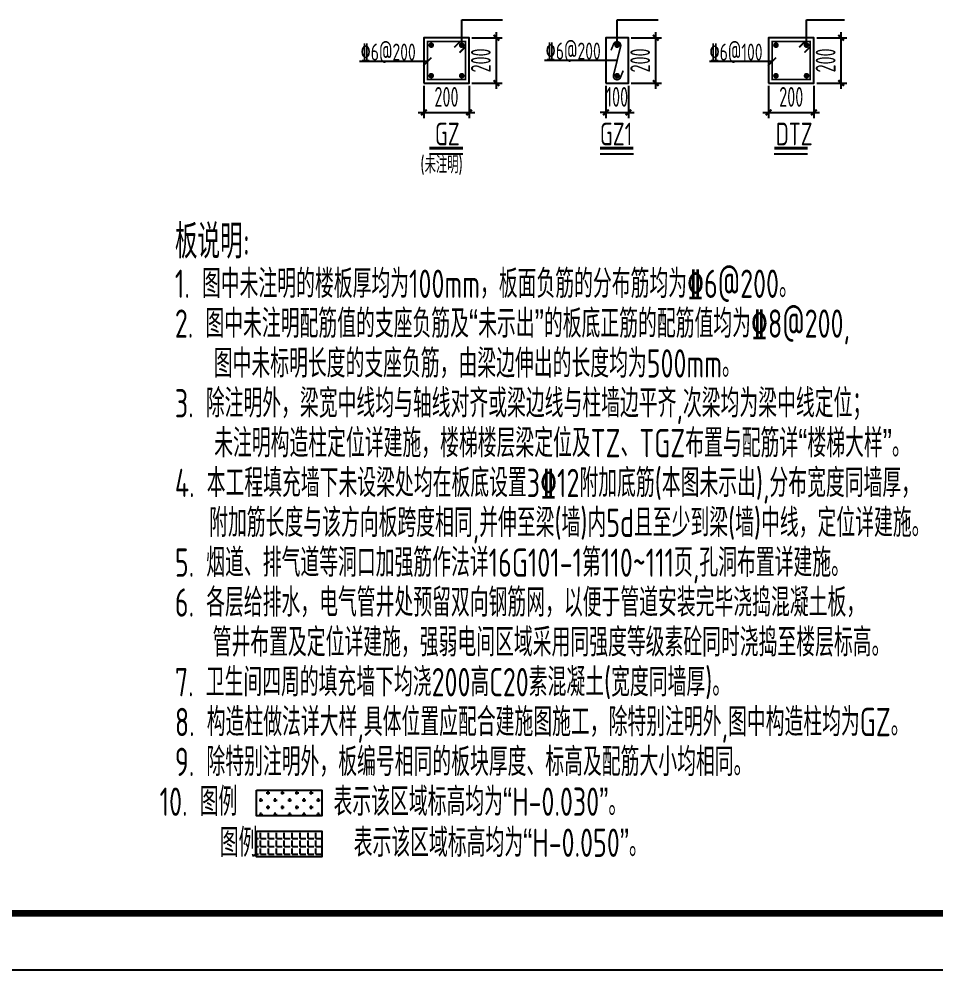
# Model space of a CAD drawing. Extents: x -441005 to 725361, y -182459 to 319313.
# Drawn here: x 202313 to 218507, y 101050 to 117850 of the extents above; entities that cross this region are included whole.
import ezdxf
from ezdxf.enums import TextEntityAlignment as Align

# ---------------------------------------------------------------- set-up
doc = ezdxf.new("R2010")
doc.units = 0
doc.header["$LTSCALE"] = 100
doc.layers.get('0').update_dxf_attribs({"linetype": 'CONTINUOUS'})
doc.layers.get('Defpoints').update_dxf_attribs({"linetype": 'CONTINUOUS'})
for name, color, linetype in [('B板筋标注', 7, 'CONTINUOUS'), ('D大样&索引', 7, 'CONTINUOUS'), ('REIN', 1, 'CONTINUOUS'), ('S说明&图名', 4, 'CONTINUOUS'), ('图框', 7, 'CONTINUOUS')]:
    doc.layers.add(name, color=color, linetype=linetype)
doc.styles.add('TSSD_Dimension', font='tssdeng.shx', dxfattribs={"width": 0.62, "bigfont": '1.shx'})
doc.styles.add('TSSD_Rein', font='Tssdeng.shx', dxfattribs={"width": 0.7, "bigfont": '1.shx'})
doc.dimstyles.new('TSSD_25_100', dxfattribs={"dimtxt": 350, "dimasz": 100, "dimexe": 100, "dimexo": 50, "dimgap": 100, "dimtad": 1, "dimdec": 0, "dimlfac": 0.25, "dimzin": 0, "dimdsep": 46, "dimtxsty": 'TSSD_Dimension', "dimblk": 'ARCHTICK', "dimcen": 0, "dimdle": 100, "dimclrt": 7, "dimadec": 0, "dimazin": 0, "dimtfac": 1, "dimtdec": 0, "dimtix": 1, "dimtmove": 2, "dimatfit": 3, "dimfxl": 0, "dimtolj": 1, "dimtzin": 0, "dimarcsym": 0})

# ---------------------------------------------------------------- blocks, each defined once
blk = doc.blocks.new('A2+1_2')
at = {"layer": '图框'}
blk.add_lwpolyline([(0, 0), (89100, 0), (89100, 42000), (0, 42000)], close=True, dxfattribs=at)
at = {"layer": '图框', "const_width": 120}
blk.add_lwpolyline([(2500, 1000), (88100, 1000), (88100, 41000), (2500, 41000)], close=True, dxfattribs=at)
blk = doc.blocks.new('_ArchTick')
at = {"color": 0, "linetype": 'ByBlock', "const_width": 0.4}
blk.add_lwpolyline([(-0.5, -0.5), (0.5, 0.5)], dxfattribs=at)
blk = doc.blocks.new('*D1803')
at = {"layer": 'Defpoints', "color": 0}
for p in [(212676, 116718), (213076, 116718), (213076, 116199)]:
    blk.add_point(p, dxfattribs=at)
at = {"layer": 'D大样&索引', "color": 0, "lineweight": -2}
for p, q in [((212676, 116668), (212676, 116099)), ((213076, 116668), (213076, 116099)), ((212676, 116199), (212576, 116199)), ((212676, 116199), (213076, 116199)), ((213076, 116199), (213176, 116199))]:
    blk.add_line(p, q, dxfattribs=at)
at = {"layer": 'D大样&索引', "color": 0, "lineweight": -2, "xscale": 100, "yscale": 100, "zscale": 100}
blk.add_blockref('_ArchTick', (212676, 116199), dxfattribs=at)
at = {"layer": 'D大样&索引', "color": 0, "lineweight": -2, "xscale": 100, "yscale": 100, "zscale": 100, "rotation": 180}
blk.add_blockref('_ArchTick', (213076, 116199), dxfattribs=at)
at = {"layer": 'D大样&索引', "color": 7, "insert": (212876, 116474), "char_height": 350, "attachment_point": 5, "style": 'TSSD_Dimension'}
blk.add_mtext('\\A1;100', dxfattribs=at)
blk = doc.blocks.new('*D1804')
at = {"layer": 'Defpoints', "color": 0}
for p in [(213076, 117518), (213558, 117518), (213076, 116718)]:
    blk.add_point(p, dxfattribs=at)
at = {"layer": 'D大样&索引', "color": 0, "lineweight": -2}
for p, q in [((213558, 116618), (213558, 117618)), ((213126, 117518), (213658, 117518)), ((213126, 116718), (213658, 116718))]:
    blk.add_line(p, q, dxfattribs=at)
at = {"layer": 'D大样&索引', "color": 0, "lineweight": -2, "xscale": 100, "yscale": 100, "zscale": 100}
for p, rotation in [((213558, 117518), 90), ((213558, 116718), 270)]:
    blk.add_blockref('_ArchTick', p, dxfattribs=dict(at, rotation=rotation))
at = {"layer": 'D大样&索引', "color": 7, "insert": (213283, 117118), "char_height": 350, "attachment_point": 5, "rotation": 90, "style": 'TSSD_Dimension'}
blk.add_mtext('\\A1;200', dxfattribs=at)
blk = doc.blocks.new('*D1805')
at = {"layer": 'Defpoints', "color": 0}
for p in [(215551, 116718), (216351, 116718), (216351, 116199)]:
    blk.add_point(p, dxfattribs=at)
at = {"layer": 'D大样&索引', "color": 0, "lineweight": -2}
for p, q in [((215551, 116668), (215551, 116099)), ((216351, 116668), (216351, 116099)), ((215451, 116199), (216451, 116199))]:
    blk.add_line(p, q, dxfattribs=at)
at = {"layer": 'D大样&索引', "color": 0, "lineweight": -2, "xscale": 100, "yscale": 100, "zscale": 100, "rotation": 180}
blk.add_blockref('_ArchTick', (215551, 116199), dxfattribs=at)
at = {"layer": 'D大样&索引', "color": 0, "lineweight": -2, "xscale": 100, "yscale": 100, "zscale": 100}
blk.add_blockref('_ArchTick', (216351, 116199), dxfattribs=at)
at = {"layer": 'D大样&索引', "color": 7, "insert": (215951, 116474), "char_height": 350, "attachment_point": 5, "style": 'TSSD_Dimension'}
blk.add_mtext('\\A1;200', dxfattribs=at)
blk = doc.blocks.new('*D1806')
at = {"layer": 'Defpoints', "color": 0}
for p in [(216351, 117518), (216833, 117518), (216351, 116718)]:
    blk.add_point(p, dxfattribs=at)
at = {"layer": 'D大样&索引', "color": 0, "lineweight": -2}
for p, q in [((216833, 116618), (216833, 117618)), ((216401, 117518), (216933, 117518)), ((216401, 116718), (216933, 116718))]:
    blk.add_line(p, q, dxfattribs=at)
at = {"layer": 'D大样&索引', "color": 0, "lineweight": -2, "xscale": 100, "yscale": 100, "zscale": 100}
for p, rotation in [((216833, 117518), 90), ((216833, 116718), 270)]:
    blk.add_blockref('_ArchTick', p, dxfattribs=dict(at, rotation=rotation))
at = {"layer": 'D大样&索引', "color": 7, "insert": (216558, 117118), "char_height": 350, "attachment_point": 5, "rotation": 90, "style": 'TSSD_Dimension'}
blk.add_mtext('\\A1;200', dxfattribs=at)
blk = doc.blocks.new('*D1807')
at = {"layer": 'Defpoints', "color": 0}
for p in [(209462, 116718), (210262, 116718), (210262, 116199)]:
    blk.add_point(p, dxfattribs=at)
at = {"layer": 'D大样&索引', "color": 0, "lineweight": -2}
for p, q in [((209462, 116668), (209462, 116099)), ((210262, 116668), (210262, 116099)), ((209362, 116199), (210362, 116199))]:
    blk.add_line(p, q, dxfattribs=at)
at = {"layer": 'D大样&索引', "color": 0, "lineweight": -2, "xscale": 100, "yscale": 100, "zscale": 100, "rotation": 180}
blk.add_blockref('_ArchTick', (209462, 116199), dxfattribs=at)
at = {"layer": 'D大样&索引', "color": 0, "lineweight": -2, "xscale": 100, "yscale": 100, "zscale": 100}
blk.add_blockref('_ArchTick', (210262, 116199), dxfattribs=at)
at = {"layer": 'D大样&索引', "color": 7, "insert": (209862, 116474), "char_height": 350, "attachment_point": 5, "style": 'TSSD_Dimension'}
blk.add_mtext('\\A1;200', dxfattribs=at)
blk = doc.blocks.new('*D1808')
at = {"layer": 'Defpoints', "color": 0}
for p in [(210262, 117518), (210744, 117518), (210262, 116718)]:
    blk.add_point(p, dxfattribs=at)
at = {"layer": 'D大样&索引', "color": 0, "lineweight": -2}
for p, q in [((210744, 116618), (210744, 117618)), ((210312, 117518), (210844, 117518)), ((210312, 116718), (210844, 116718))]:
    blk.add_line(p, q, dxfattribs=at)
at = {"layer": 'D大样&索引', "color": 0, "lineweight": -2, "xscale": 100, "yscale": 100, "zscale": 100}
for p, rotation in [((210744, 117518), 90), ((210744, 116718), 270)]:
    blk.add_blockref('_ArchTick', p, dxfattribs=dict(at, rotation=rotation))
at = {"layer": 'D大样&索引', "color": 7, "insert": (210469, 117118), "char_height": 350, "attachment_point": 5, "rotation": 90, "style": 'TSSD_Dimension'}
blk.add_mtext('\\A1;200', dxfattribs=at)

msp = doc.modelspace()

# ---------------------------------------------------------------- hatches: boundary and pattern name
at = {"layer": 'B板筋标注'}
h = msp.add_hatch(dxfattribs=at)
h.set_pattern_fill('CROSS', color=6, scale=20, style=0)
h.set_pattern_definition([(0, (380924.06, 223813.07), (127, 127), [63.5, -190.5]), (90, (380955.81, 223781.32), (-127, 127), [63.5, -190.5])])
h.paths.add_polyline_path([(207658.7, 104228), (206509.7, 104228), (206509.7, 103775), (207658.7, 103775)])
h = msp.add_hatch(dxfattribs=at)
h.set_pattern_fill('ANGLE', color=5, scale=20, style=0)
h.set_pattern_definition([(0, (150000, 235250), (0, 139.7), [101.6, -38.1]), (90, (150000, 235250), (-139.7, 9e-15), [101.6, -38.1])])
h.paths.add_polyline_path([(207658.7, 103503), (206509.7, 103503), (206509.7, 103050), (207658.7, 103050)])

# ---------------------------------------------------------------- linework, layer by layer
at = {"layer": 'D大样&索引'}
for p, q in [((210132.2, 117837.5), (210854, 117837.5)), ((210132.2, 117387.5), (210132.2, 117837.5)), ((212875.9, 117837.5), (213597.8, 117837.5)), ((212875.9, 117387.5), (212875.9, 117837.5)), ((216220.9, 117837.5), (216889.8, 117837.5)), ((216220.9, 117387.5), (216220.9, 117837.5)), ((209527.2, 117099.2), (208325, 117099.2)), ((209457.4, 117029.5), (209597, 117169)), ((212875.9, 117117.5), (211592.5, 117117.5)), ((215615.9, 117099.2), (214505.7, 117099.2)), ((215546.2, 117029.5), (215685.7, 117169)), ((209560.8, 115467), (210150.9, 115467)), ((212573.9, 115467), (213164, 115467)), ((215649.6, 115467), (216239.7, 115467))]:
    msp.add_line(p, q, dxfattribs=at)
for points in [[(209462.2, 116717.5), (210262.2, 116717.5), (210262.2, 117517.5), (209462.2, 117517.5)], [(212675.9, 116717.5), (213075.9, 116717.5), (213075.9, 117517.5), (212675.9, 117517.5)], [(215550.9, 116717.5), (216350.9, 116717.5), (216350.9, 117517.5), (215550.9, 117517.5)]]:
    msp.add_lwpolyline(points, close=True, dxfattribs=at)
at = {"layer": 'D大样&索引', "const_width": 50}
for points in [[(209560.8, 115567.1), (210150.9, 115567.1)], [(212573.9, 115567.1), (213164, 115567.1)], [(215649.6, 115567.1), (216239.7, 115567.1)]]:
    msp.add_lwpolyline(points, dxfattribs=at)
at = {"layer": 'REIN', "color": 1, "const_width": 30}
for points in [[(210001.4, 117348.6), (210105.3, 117452.5), (210197.2, 117452.5), (210197.2, 116782.5), (209527.2, 116782.5), (209527.2, 117452.5), (210197.2, 117452.5), (210197.2, 117360.7), (210093.3, 117256.7)], [(216090.1, 117348.6), (216194.1, 117452.5), (216285.9, 117452.5), (216285.9, 116782.5), (215615.9, 116782.5), (215615.9, 117452.5), (216285.9, 117452.5), (216285.9, 117360.7), (216182.1, 117256.7)]]:
    msp.add_lwpolyline(points, dxfattribs=at)
at = {"layer": 'REIN', "color": 1, "const_width": 50}
for points in [[(209567.2, 117387.5, 1), (209617.2, 117387.5, 1)], [(210107.2, 117387.5, 1), (210157.2, 117387.5, 1)], [(212850.9, 117387.5, 1), (212900.9, 117387.5, 1)], [(215655.9, 117387.5, 1), (215705.9, 117387.5, 1)], [(216195.9, 117387.5, 1), (216245.9, 117387.5, 1)], [(209567.2, 116847.5, -1), (209617.2, 116847.5, -1)], [(210107.2, 116847.5, -1), (210157.2, 116847.5, -1)], [(212850.9, 116847.5, -1), (212900.9, 116847.5, -1)], [(215655.9, 116847.5, -1), (215705.9, 116847.5, -1)], [(216195.9, 116847.5, -1), (216245.9, 116847.5, -1)]]:
    msp.add_lwpolyline(points, format="xyb", close=True, dxfattribs=at)
at = {"layer": 'REIN', "const_width": 30}
msp.add_lwpolyline([(212768.5, 117297), (212814.2, 117407.9, -0.9308947), (212937.7, 117367.1), (212814.2, 116867.9, 1.0742353), (212937.7, 116827.1), (212983.4, 116938)], format="xyb", dxfattribs=at)
at = {"layer": 'S说明&图名'}
for points in [[(206509.7, 104228), (207658.7, 104228), (207658.7, 103775), (206509.7, 103775)], [(206509.7, 103503), (207658.7, 103503), (207658.7, 103050), (206509.7, 103050)]]:
    msp.add_lwpolyline(points, close=True, dxfattribs=at)

# ---------------------------------------------------------------- block references
msp.add_blockref('A2+1_2', (139600, 101050))

# ---------------------------------------------------------------- texts
at = {"layer": 'D大样&索引', "style": 'TSSD_Rein', "width": 0.7}
for s, p in [('%%1326@200', (208345.1, 117415.5)), ('%%1326@200', (211612.6, 117433.8)), ('%%1326@100', (214506.9, 117415.5)), ('(未注明)', (209401.2, 115425))]:
    msp.add_text(s, height=300, dxfattribs=at).set_placement(p, align=Align.TOP_LEFT)
for s, p in [('GZ', (209658.6, 115618.3)), ('GZ1', (212571.7, 115618.3)), ('DTZ', (215677.6, 115618.3))]:
    msp.add_text(s, height=400, dxfattribs=at).set_placement(p)
at = {"layer": 'S说明&图名', "style": 'TSSD_Rein', "width": 0.7}
for s, height, p in [('板说明:', 600, (205065.6, 113618.9)), ('1. 图中未注明的楼板厚均为100mm，板面负筋的分布筋均为%%1326@200。', 500, (205065.6, 112922.8)), ('2. 图中未注明配筋值的支座负筋及“未示出”的板底正筋的配筋值均为%%1328@200,', 500, (205065.6, 112218.9)), ('   图中未标明长度的支座负筋，由梁边伸出的长度均为500mm。', 500, (205114.4, 111515.1)), ('3. 除注明外，梁宽中线均与轴线对齐或梁边线与柱墙边平齐,次梁均为梁中线定位；', 500, (205065.6, 110811.3)), ('   未注明构造柱定位详建施，楼梯楼层梁定位及TZ、TGZ布置与配筋详“楼梯大样”。', 500, (205121.7, 110107.4)), ('4. 本工程填充墙下未设梁处均在板底设置3%%13212附加底筋(本图未示出),分布宽度同墙厚，', 500, (205065.6, 109403.6)), ('附加筋长度与该方向板跨度相同,并伸至梁(墙)内5d且至少到梁(墙)中线，定位详建施。', 500, (205670.9, 108699.7)), ('5. 烟道、排气道等洞口加强筋作法详16G101-1第110~111页,孔洞布置详建施。', 500, (205065.6, 107995.9)), ('6. 各层给排水，电气管井处预留双向钢筋网，以便于管道安装完毕浇捣混凝土板，', 500, (205065.6, 107292)), ('   管井布置及定位详建施，强弱电间区域采用同强度等级素砼同时浇捣至楼层标高。', 500, (205095, 106588.2)), ('7. 卫生间四周的填充墙下均浇200高C20素混凝土(宽度同墙厚)。', 500, (205065.6, 105884.3)), ('8. 构造柱做法详大样,具体位置应配合建施图施工，除特别注明外,图中构造柱均为GZ。', 500, (205065.6, 105180.5)), ('9. 除特别注明外，板编号相同的板块厚度、标高及配筋大小均相同。', 500, (205065.6, 104476.6)), ('10. 图例        表示该区域标高均为“H-0.030”。', 500, (204796.2, 103772.8)), ('     图例        表示该区域标高均为“H-0.050”。', 500, (204796.2, 103047.8))]:
    msp.add_text(s, height=height, dxfattribs=at).set_placement(p)

# ---------------------------------------------------------------- dimensions: what is measured, and where the dimension line sits
at = {"layer": 'D大样&索引'}
for base, p1, p2, picture, middle in [((210743.9, 117517.5), (210262.2, 116717.5), (210262.2, 117517.5), '*D1808', (210468.9, 117117.5)), ((213557.6, 117517.5), (213075.9, 116717.5), (213075.9, 117517.5), '*D1804', (213282.6, 117117.5)), ((216832.6, 117517.5), (216350.9, 116717.5), (216350.9, 117517.5), '*D1806', (216557.6, 117117.5))]:
    dim = msp.add_linear_dim(base=base, p1=p1, p2=p2, angle=90, dimstyle='TSSD_25_100', dxfattribs=at)
    dim.commit()
    dim.dimension.update_dxf_attribs({"geometry": picture, "text_midpoint": middle})
for base, p1, p2, picture, middle in [((210262.2, 116198.8), (209462.2, 116717.5), (210262.2, 116717.5), '*D1807', (209862.2, 116473.8)), ((213075.9, 116198.8), (212675.9, 116717.5), (213075.9, 116717.5), '*D1803', (212875.9, 116473.8)), ((216350.9, 116198.8), (215550.9, 116717.5), (216350.9, 116717.5), '*D1805', (215950.9, 116473.8))]:
    dim = msp.add_linear_dim(base=base, p1=p1, p2=p2, dimstyle='TSSD_25_100', dxfattribs=at)
    dim.commit()
    dim.dimension.update_dxf_attribs({"geometry": picture, "text_midpoint": middle})

doc.saveas('drawing.dxf')
